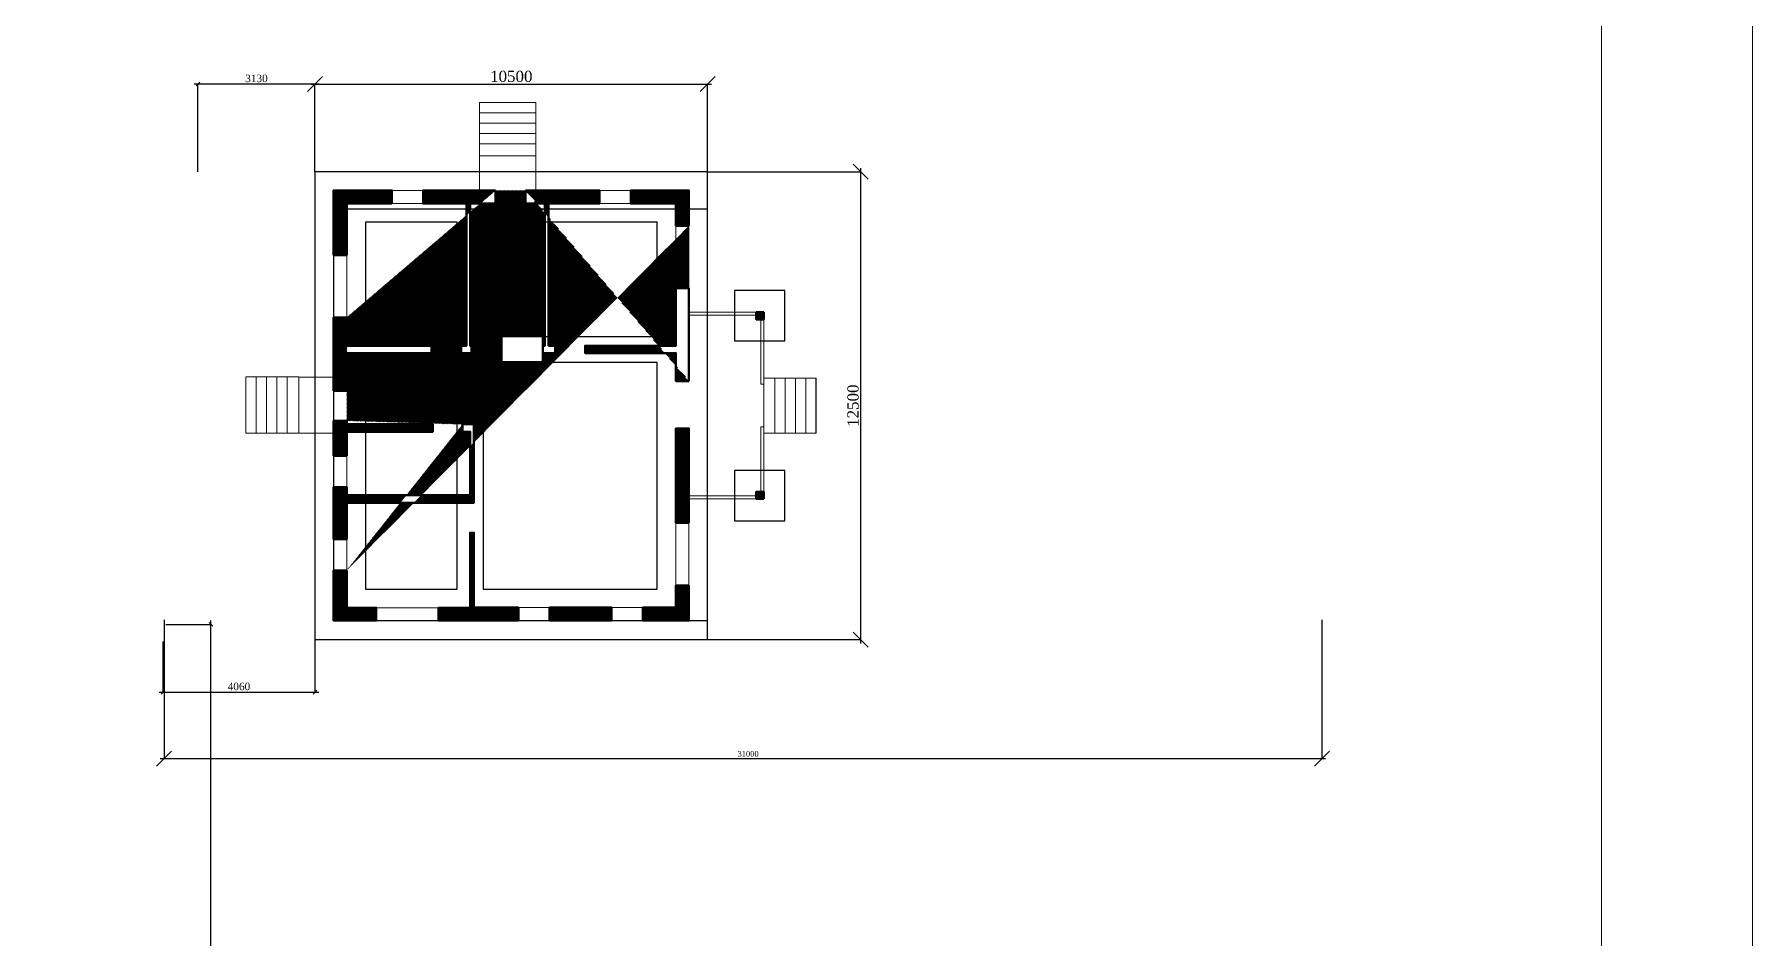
# Model space of a CAD drawing. Extents: x 1526320 to 3332998, y -546296 to 333165.
# Drawn here: x 1566981 to 1612923, y 272970 to 297115 of the extents above; entities that cross this region are included whole.
import ezdxf

# ---------------------------------------------------------------- set-up
doc = ezdxf.new("R2010")
doc.units = 0
doc.header["$LTSCALE"] = 500
doc.header["$MEASUREMENT"] = 0
doc.layers.get('0').update_dxf_attribs({"linetype": 'CONTINUOUS', "lineweight": 0})
for name, color, linetype, lineweight in [('АР. план', 250, 'CONTINUOUS', 0), ('АР. план контуры', 3, 'CONTINUOUS', 5), ('КР. Котлован', 34, 'CONTINUOUS', 18)]:
    doc.layers.add(name, color=color, linetype=linetype, lineweight=lineweight)
doc.styles.get("Standard").update_dxf_attribs({"font": 'TIMES.TTF', "height": 150})
doc.dimstyles.new('ISO-25', dxfattribs={"dimtxt": 300, "dimasz": 100, "dimexe": 0, "dimexo": 0, "dimgap": 50, "dimtad": 1, "dimdec": 0, "dimrnd": 10, "dimtxsty": 'Standard', "dimblk": 'OBLIQUE', "dimcen": 100, "dimdle": 100, "dimadec": 0, "dimazin": 0, "dimtfac": 1, "dimtdec": 0, "dimtmove": 0, "dimatfit": 3, "dimldrblk": 'OBLIQUE', "dimfxl": 0, "dimarcsym": 0})
doc.dimstyles.new('для геплана', dxfattribs={"dimtxt": 300, "dimasz": 400, "dimexe": 0, "dimexo": 0, "dimgap": 50, "dimtad": 1, "dimdec": 0, "dimrnd": 100, "dimtxsty": 'Standard', "dimblk": 'OBLIQUE', "dimcen": 400, "dimdle": 100, "dimadec": 0, "dimazin": 0, "dimtfac": 1, "dimtdec": 0, "dimtmove": 0, "dimatfit": 3, "dimldrblk": 'OBLIQUE', "dimfxl": 0, "dimarcsym": 0})
picture_1 = doc.add_image_def('image1.jpg', size_in_pixel=(384, 1120))
pattern_1 = [(315, (1751558.377, 2317696.324), (17.67766953, 17.67766953), [])]

# ---------------------------------------------------------------- blocks, each defined once
blk = doc.blocks.new('_Oblique')
at = {"color": 0, "linetype": 'ByBlock', "lineweight": -2}
blk.add_line((-0.5, -0.5), (0.5, 0.5), dxfattribs=at)
blk = doc.blocks.new('*D81')
at = {"layer": 'КР. Котлован', "color": 0, "linetype": 'Continuous', "lineweight": -2, "ltscale": 0.13}
for p, q in [((1570448, 281463), (1570448, 277756)), ((1601407, 281463), (1601407, 277756)), ((1570348, 277756), (1601507, 277756))]:
    blk.add_line(p, q, dxfattribs=at)
at = {"layer": 'КР. Котлован', "color": 0, "linetype": 'Continuous', "lineweight": -2, "ltscale": 0.13, "xscale": 400, "yscale": 400, "zscale": 400, "rotation": 180}
blk.add_blockref('_Oblique', (1570448, 277756), dxfattribs=at)
at = {"layer": 'КР. Котлован', "color": 0, "linetype": 'Continuous', "lineweight": -2, "ltscale": 0.13, "xscale": 400, "yscale": 400, "zscale": 400}
blk.add_blockref('_Oblique', (1601407, 277756), dxfattribs=at)
at = {"layer": 'КР. Котлован', "color": 0, "linetype": 'Continuous', "lineweight": 9, "ltscale": 0.13, "insert": (1586064, 277882), "char_height": 150, "attachment_point": 5}
blk.add_mtext('31000', dxfattribs=at)
blk = doc.blocks.new('*D86')
at = {"layer": 'КР. Котлован', "color": 0, "linetype": 'Continuous', "lineweight": -2, "ltscale": 0.13}
for p, q in [((1574384, 295788), (1585083, 295788)), ((1574484, 293442), (1574484, 295788)), ((1584983, 293442), (1584983, 295788))]:
    blk.add_line(p, q, dxfattribs=at)
at = {"layer": 'КР. Котлован', "color": 0, "linetype": 'Continuous', "lineweight": -2, "ltscale": 0.13, "xscale": 400, "yscale": 400, "zscale": 400, "rotation": 180}
blk.add_blockref('_Oblique', (1574484, 295788), dxfattribs=at)
at = {"layer": 'КР. Котлован', "color": 0, "linetype": 'Continuous', "lineweight": -2, "ltscale": 0.13, "xscale": 400, "yscale": 400, "zscale": 400}
blk.add_blockref('_Oblique', (1584983, 295788), dxfattribs=at)
at = {"layer": 'КР. Котлован', "color": 0, "linetype": 'Continuous', "lineweight": 9, "ltscale": 0.13, "insert": (1579733, 295990), "char_height": 300, "attachment_point": 5}
blk.add_mtext('10500', dxfattribs=at)
blk = doc.blocks.new('*D87')
at = {"layer": 'КР. Котлован', "color": 0, "linetype": 'Continuous', "lineweight": -2, "ltscale": 0.13}
for p, q in [((1584983, 293442), (1589074, 293442)), ((1589074, 293542), (1589074, 280836)), ((1584962, 280936), (1589074, 280936))]:
    blk.add_line(p, q, dxfattribs=at)
at = {"layer": 'КР. Котлован', "color": 0, "linetype": 'Continuous', "lineweight": -2, "ltscale": 0.13, "xscale": 400, "yscale": 400, "zscale": 400}
for p, rotation in [((1589074, 293442), 90), ((1589074, 280936), 270)]:
    blk.add_blockref('_Oblique', p, dxfattribs=dict(at, rotation=rotation))
at = {"layer": 'КР. Котлован', "color": 0, "linetype": 'Continuous', "lineweight": 9, "ltscale": 0.13, "insert": (1588872, 287189), "char_height": 300, "attachment_point": 5, "rotation": 90}
blk.add_mtext('12500', dxfattribs=at)
blk = doc.blocks.new('*D183')
at = {"layer": 'КР. Котлован', "color": 0, "linetype": 'Continuous', "lineweight": -2, "ltscale": 0.13}
for p, q in [((1570420, 280886), (1570420, 279532)), ((1574483, 280937), (1574483, 279532)), ((1570320, 279532), (1574583, 279532))]:
    blk.add_line(p, q, dxfattribs=at)
at = {"layer": 'КР. Котлован', "color": 0, "linetype": 'Continuous', "lineweight": -2, "ltscale": 0.13, "xscale": 100, "yscale": 100, "zscale": 100, "rotation": 180}
blk.add_blockref('_Oblique', (1570420, 279532), dxfattribs=at)
at = {"layer": 'КР. Котлован', "color": 0, "linetype": 'Continuous', "lineweight": -2, "ltscale": 0.13, "xscale": 100, "yscale": 100, "zscale": 100}
blk.add_blockref('_Oblique', (1574483, 279532), dxfattribs=at)
at = {"layer": 'КР. Котлован', "color": 0, "linetype": 'Continuous', "lineweight": 9, "ltscale": 0.13, "insert": (1572451, 279683), "char_height": 200, "attachment_point": 5}
blk.add_mtext('4060', dxfattribs=at)
blk = doc.blocks.new('*D384')
at = {"layer": 'АР. план', "color": 0, "linetype": 'Continuous', "lineweight": -2, "ltscale": 0.13}
for p, q in [((1570496, 281343), (1571701, 281343)), ((1571701, 259128), (1571701, 281443)), ((1572972, 259228), (1571701, 259228))]:
    blk.add_line(p, q, dxfattribs=at)
at = {"layer": 'АР. план', "color": 0, "linetype": 'Continuous', "lineweight": -2, "ltscale": 0.13, "xscale": 100, "yscale": 100, "zscale": 100}
for p, rotation in [((1571701, 281343), 90), ((1571701, 259228), 270)]:
    blk.add_blockref('_Oblique', p, dxfattribs=dict(at, rotation=rotation))
at = {"layer": 'АР. план', "color": 0, "linetype": 'Continuous', "lineweight": 0, "ltscale": 0.13, "insert": (1571549, 270285), "char_height": 200, "attachment_point": 5, "rotation": 90}
blk.add_mtext('22120', dxfattribs=at)
blk = doc.blocks.new('*D482')
at = {"layer": 'КР. Котлован', "color": 0, "linetype": 'Continuous', "lineweight": -2, "ltscale": 0.13}
for p, q in [((1574584, 295786), (1571253, 295786)), ((1571353, 293444), (1571353, 295786)), ((1574484, 293444), (1574484, 295786))]:
    blk.add_line(p, q, dxfattribs=at)
at = {"layer": 'КР. Котлован', "color": 0, "linetype": 'Continuous', "lineweight": -2, "ltscale": 0.13, "xscale": 100, "yscale": 100, "zscale": 100, "rotation": 180}
blk.add_blockref('_Oblique', (1571353, 295786), dxfattribs=at)
at = {"layer": 'КР. Котлован', "color": 0, "linetype": 'Continuous', "lineweight": -2, "ltscale": 0.13, "xscale": 100, "yscale": 100, "zscale": 100}
blk.add_blockref('_Oblique', (1574484, 295786), dxfattribs=at)
at = {"layer": 'КР. Котлован', "color": 0, "linetype": 'Continuous', "lineweight": 9, "ltscale": 0.13, "insert": (1572918, 295937), "char_height": 200, "attachment_point": 5}
blk.add_mtext('3130', dxfattribs=at)

msp = doc.modelspace()

# ---------------------------------------------------------------- hatches: boundary and pattern name
at = {"layer": 'АР. план контуры', "linetype": 'Continuous', "lineweight": 15, "ltscale": 0.13}
h = msp.add_hatch(dxfattribs=at)
h.set_pattern_fill('ANSI31', color=5, scale=2200, angle=315, style=0)
h.set_pattern_definition([(360, (3378019.98, -37734.93), (2e-13, 275), [])])
h.paths.add_polyline_path([(1578886.1, 295378.7), (1580393.2, 295378.7), (1580393.2, 293960), (1578886.1, 293960)])
at = {"layer": 'АР. план контуры', "linetype": 'Continuous', "lineweight": 0, "ltscale": 0.13}
h = msp.add_hatch(dxfattribs=at)
h.set_pattern_fill('ANSI31', color=5, scale=200, angle=-90, style=0)
h.set_pattern_definition(pattern_1)
h.paths.add_polyline_path([(1577789, 281443.4), (1577789, 281786.9), (1578633.3, 281786.9), (1578632.8, 283792.8), (1578732.8, 283792.8), (1578732.8, 281793.1), (1579923.2, 281792.9), (1579923.2, 281443.3)])
h.paths.add_polyline_path([(1582414.9, 281443.4), (1582414.9, 281792.9), (1580757.9, 281792.9), (1580757.9, 281443.4)], flags=17)
h.paths.add_polyline_path([(1579470.5, 288349.8), (1580579.7, 288349.8), (1580579.7, 289061.1), (1579470.5, 289061.1)], flags=17)
h.paths.add_polyline_path([(1584482.5, 284056.2), (1584482.5, 286579.8), (1584133, 286579.8), (1584133, 284056.2)], flags=17)
edge = h.paths.add_edge_path()
edge.add_line((1575332.2, 282786), (1574982.8, 282786))
edge.add_line((1574982.8, 282786), (1574982.8, 281443.4))
edge.add_line((1574982.8, 281443.4), (1576120.6, 281443.4))
edge.add_line((1576120.6, 281443.4), (1576120.6, 281787.2))
edge.add_line((1576120.6, 281787.2), (1575332.5, 281787.2))
edge.add_line((1575332.5, 281787.2), (1575332.5, 282788.1))
edge.add_line((1578431.6, 286692.3), (1578732.6, 286692.3))
edge.add_line((1578732.6, 286692.3), (1578732.6, 284593.2))
edge.add_line((1578732.6, 284593.2), (1575332.2, 284593.2))
edge.add_line((1575332.2, 284593.2), (1575332.2, 283620.5))
edge.add_line((1575332.2, 283620.5), (1574982.7, 283620.5))
edge.add_line((1574982.7, 283620.5), (1574982.7, 285014.6))
edge.add_line((1574982.7, 285014.6), (1575332.4, 285014.6))
edge.add_line((1575332.4, 285014.6), (1575332.4, 284793))
edge.add_line((1575332.4, 284793), (1578633.4, 284793))
edge.add_line((1578633.4, 284793), (1578633.4, 286493.1))
edge.add_line((1578633.4, 286493.1), (1578431.6, 286493.1))
edge.add_line((1578431.6, 286493.1), (1578431.6, 286692.2))
edge.add_line((1575332.3, 286786), (1575332.3, 286692.3))
edge.add_line((1575332.3, 286692.3), (1577631.2, 286692.3))
edge.add_line((1577631.2, 286692.3), (1577631.2, 286493.4))
edge.add_line((1577631.2, 286493.4), (1575332.3, 286493.4))
edge.add_line((1575332.3, 286493.4), (1575332.3, 285849.2))
edge.add_line((1575332.3, 285849.2), (1574982.7, 285849.2))
edge.add_line((1574982.7, 285849.2), (1574982.7, 286786.2))
edge.add_line((1574982.7, 286786.2), (1575332.4, 286786.2))
edge.add_line((1575332.3, 289548.7), (1574982.9, 289548.7))
edge.add_line((1574982.9, 289548.7), (1574982.9, 287586.5))
edge.add_line((1574982.9, 287586.5), (1575332.3, 287586.5))
edge.add_line((1575332.3, 287586.5), (1575332.3, 288593.8))
edge.add_line((1575332.3, 288593.8), (1577596.6, 288593.8))
edge.add_line((1577596.6, 288593.8), (1577596.6, 288793.1))
edge.add_line((1577596.6, 288793.1), (1575332.3, 288793.1))
edge.add_line((1575332.3, 288793.1), (1575332.3, 289548.7))
edge.add_line((1579314, 292942.8), (1579313.6, 292593.4))
edge.add_line((1579313.6, 292593.4), (1578632.6, 292593.1))
edge.add_line((1578632.6, 292593.1), (1578632.6, 288793.3))
edge.add_line((1578632.6, 288793.3), (1578670.3, 288793.3))
edge.add_line((1578670.3, 288793.3), (1578670.3, 288593.8))
edge.add_line((1578670.3, 288593.8), (1578396.6, 288593.8))
edge.add_line((1578396.6, 288593.8), (1578396.6, 288793.4))
edge.add_line((1578396.6, 288793.4), (1578533.1, 288793.4))
edge.add_line((1578533.1, 288793.4), (1578532.2, 292593.4))
edge.add_line((1578532.2, 292593.4), (1577373.7, 292593.4))
edge.add_line((1577373.7, 292593.4), (1577373.7, 292942.8))
edge.add_line((1577373.7, 292942.8), (1579314, 292942.8))
edge.add_line((1580114, 292942.8), (1580114, 292593.4))
edge.add_line((1580114, 292593.4), (1580632.8, 292593.4))
edge.add_line((1580632.8, 292593.4), (1580632.8, 288793.2))
edge.add_line((1580632.8, 288793.2), (1580579.7, 288793.2))
edge.add_line((1580579.7, 288793.2), (1580579.7, 288593.7))
edge.add_line((1580579.7, 288593.7), (1580907.5, 288593.7))
edge.add_line((1580907.5, 288593.7), (1580907.5, 288793.1))
edge.add_line((1580907.5, 288793.1), (1580731.2, 288793.1))
edge.add_line((1580731.2, 288793.1), (1580731.2, 292593.4))
edge.add_line((1580731.2, 292593.4), (1582091.7, 292593.4))
edge.add_line((1582091.7, 292593.4), (1582091.7, 292942.8))
edge.add_line((1582091.7, 292942.8), (1580114, 292942.8))
edge.add_line((1584482.5, 287846.3), (1584482.5, 290330.4))
edge.add_line((1584482.5, 290330.4), (1584133.2, 290330.4))
edge.add_line((1584133.2, 290330.4), (1584133.2, 288792.8))
edge.add_line((1584133.2, 288792.8), (1581707.9, 288792.8))
edge.add_line((1581707.9, 288792.8), (1581707.9, 288593.8))
edge.add_line((1581707.9, 288593.8), (1584132.9, 288593.8))
edge.add_line((1584132.9, 288593.8), (1584132.9, 287846.2))
edge.add_line((1584132.9, 287846.2), (1584482.5, 287846.3))
edge.add_line((1584482.5, 282386.1), (1584482.5, 281443.4))
edge.add_line((1584482.5, 281443.4), (1583248.9, 281443.4))
edge.add_line((1583248.9, 281443.4), (1583248.9, 281792.9))
edge.add_line((1583248.9, 281792.9), (1584132.9, 281792.9))
edge.add_line((1584132.9, 281792.9), (1584132.9, 282386))
edge.add_line((1584132.9, 282386), (1584482.5, 282386))
edge.add_line((1584482.5, 291998.9), (1584482.5, 292942.8))
edge.add_line((1584482.5, 292942.8), (1582926.3, 292942.8))
edge.add_line((1582926.3, 292942.8), (1582926.3, 292593.4))
edge.add_line((1582926.3, 292593.4), (1584133.2, 292593.4))
edge.add_line((1584133.2, 292593.4), (1584133.2, 291998.9))
edge.add_line((1584133.2, 291998.9), (1584482.5, 291998.9))
h = msp.add_hatch(dxfattribs=at)
h.set_pattern_fill('ANSI31', color=5, scale=200, angle=-90, style=0)
h.set_pattern_definition(pattern_1)
h.paths.add_polyline_path([(1586482.2, 289494.9), (1586482.2, 289685.6), (1586282.7, 289685.6), (1586282.7, 289494.9)])
h.paths.add_polyline_path([(1586481.3, 284698.1), (1586481.3, 284888.8), (1586281.7, 284888.8), (1586281.7, 284698.1)])
edge = h.paths.add_edge_path()
edge.add_line((1576539.2, 292593.4), (1576539.2, 292942.8))
edge.add_line((1576539.2, 292942.8), (1574982.9, 292942.8))
edge.add_line((1574982.9, 292942.8), (1574982.9, 291217.4))
edge.add_line((1574982.9, 291217.4), (1575332.3, 291217.4))
edge.add_line((1575332.3, 291217.4), (1575332.3, 292593.4))
edge.add_line((1575332.3, 292593.4), (1576539.2, 292593.4))
at = {"layer": 'АР. план контуры', "linetype": 'Continuous', "lineweight": 15, "ltscale": 0.13}
h = msp.add_hatch(dxfattribs=at)
h.set_pattern_fill('ANSI31', color=5, scale=2200, angle=405, style=0)
h.set_pattern_definition([(90, (1905662.05, 2085585.44), (-275, 2e-13), [])])
h.paths.add_polyline_path([(1572548.4, 286451.6), (1572548.4, 287958.6), (1573967.1, 287958.6), (1573967.1, 286451.6)])
h = msp.add_hatch(dxfattribs=at)
h.set_pattern_fill('ANSI31', color=5, scale=2200, angle=45, style=0)
h.set_pattern_definition([(90, (1752054.85, 2317704.4), (-275, 1e-13), [])])
h.paths.add_polyline_path([(1588079.8, 287936.4), (1588079.8, 286463.8), (1586661.1, 286461.6), (1586661, 287936.4)])

# ---------------------------------------------------------------- linework, layer by layer
at = {"color": 6, "linetype": 'Continuous', "lineweight": 15, "ltscale": 0.13}
msp.add_lwpolyline([(1555866.8, 321444.2), (1555866.8, 241949), (1612923.4, 241949), (1612923.4, 321444.2)], close=True, dxfattribs=at)
at = {"layer": 'АР. план', "color": 1, "linetype": 'Continuous', "lineweight": 30, "ltscale": 0.13}
for points in [[(1584982.9, 280936.5), (1584982.9, 293442.1), (1574483.2, 293442.1), (1574483.2, 280936.5)], [(1578285.5, 289042.4), (1578285.5, 292092.6), (1575832.7, 292092.6), (1575832.7, 289042.4)], [(1583633.4, 289042.4), (1583633.4, 292092.6), (1578984.1, 292092.6), (1578984.1, 289042.4)], [(1587049.2, 288918.6), (1587049.2, 290268.1), (1585699.7, 290268.1), (1585699.7, 288918.6)], [(1578285.5, 282286.1), (1578285.5, 288343.9), (1575832.7, 288343.9), (1575832.7, 282286.1)], [(1583633.4, 282286.1), (1583633.4, 288343.9), (1578984.1, 288343.9), (1578984.1, 282286.1)], [(1587051, 284107.5), (1587051, 285457.1), (1585701.5, 285457.1), (1585701.5, 284107.5)]]:
    msp.add_lwpolyline(points, close=True, dxfattribs=at)
at = {"layer": 'АР. план контуры', "color": 5, "linetype": 'Continuous', "lineweight": 15, "ltscale": 0.13}
for points in [[(1578886.1, 295290.2), (1580393.2, 295290.2), (1580393.2, 293871.5), (1578886.1, 293871.5)], [(1576539.2, 292593.4), (1577373.7, 292593.4), (1577373.7, 292942.8), (1576539.2, 292942.8)], [(1582091.7, 292593.4), (1582926.3, 292593.4), (1582926.3, 292942.8), (1582091.7, 292942.8)], [(1584133.2, 291998.9), (1584133.2, 290330.4), (1584482.5, 290330.4), (1584482.5, 291998.9)], [(1575332.3, 289548.7), (1575332.3, 291217.4), (1574982.9, 291217.4), (1574982.9, 289548.7)], [(1586281.7, 289687.8), (1586281.7, 289607.6), (1584483.8, 289607.6), (1584482.9, 289687.8)], [(1586482.9, 287764.9), (1586482.9, 289497.2), (1586402.7, 289497.2), (1586402.7, 287764.9)], [(1572636.9, 286451.6), (1572636.9, 287958.6), (1574055.6, 287958.6), (1574055.7, 286451.6)], [(1587880.9, 287928.3), (1587880.9, 286455.7), (1586482.6, 286453.6), (1586482.3, 287928.3)], [(1586482.9, 286621), (1586482.9, 284888.8), (1586402.7, 284888.8), (1586402.7, 286621.1)], [(1575332.3, 285014.6), (1575332.3, 285849.2), (1574982.7, 285849.2), (1574982.7, 285014.6)], [(1586281.7, 284698.1), (1586281.7, 284778.3), (1584483.8, 284778.3), (1584482.9, 284698.1)], [(1584132.9, 284056.2), (1584132.9, 282386), (1584482.4, 282386), (1584482.4, 284056.2)], [(1575332.2, 282786), (1575332.2, 283620.5), (1574982.7, 283620.5), (1574982.7, 282786)], [(1577789, 281786.9), (1576120.7, 281786.9), (1576120.7, 281443.3), (1577789, 281443.3)], [(1580757.9, 281792.9), (1579923.2, 281792.9), (1579923.2, 281443.4), (1580757.9, 281443.4)], [(1583248.9, 281792.9), (1582414.9, 281792.9), (1582414.9, 281443.4), (1583248.9, 281443.4)]]:
    msp.add_lwpolyline(points, close=True, dxfattribs=at)
for points in [[(1580389.9, 292942.8), (1580389.9, 293871.3), (1578886.2, 293871.3), (1578886.2, 292942.4)], [(1575331.7, 287586.5), (1575332.3, 287586.5), (1575332.3, 288593.8), (1577596.5, 288593.8), (1577596.5, 288793.1), (1575332.3, 288793.2), (1575332.3, 292593.4), (1578532.2, 292593.4), (1578533.1, 288793.4), (1578396.6, 288793.4), (1578396.6, 288593.8), (1578670.3, 288593.8), (1578670.3, 288793.3), (1578632.6, 288793.3), (1578632.6, 292593.1), (1579313.6, 292593.5), (1579314, 292942.8), (1574982.9, 292942.8), (1574982.9, 287586.5), (1575332.3, 287586.5)], [(1574982.9, 292942.7), (1574982.9, 292942.8), (1574983, 292942.8)], [(1580114, 292593.5), (1580114, 292942.8), (1584482.5, 292942.8), (1584482.5, 287846.3), (1584132.9, 287846.2), (1584132.9, 288593.7), (1581707.9, 288593.7), (1581707.9, 288792.8), (1584133.2, 288792.8), (1584133.2, 292593.4), (1580731.2, 292593.4), (1580731.2, 288793.1), (1580907.5, 288793.1), (1580907.5, 288593.7), (1580579.8, 288593.7), (1580579.8, 288793.2), (1580632.8, 288793.2), (1580632.8, 292593.4), (1580114, 292593.4)], [(1574982.9, 287955.4), (1574055.7, 287955.4), (1574055.7, 286451.5), (1574982.7, 286451.5)], [(1584482.5, 286579.8), (1584132.9, 286579.8), (1584132.9, 281792.9), (1578732.8, 281792.9), (1578732.8, 283792.7), (1578632.8, 283792.7), (1578633.3, 281786.9), (1575332.2, 281786.9), (1575332.2, 284593.1), (1578732.5, 284593.1), (1578732.5, 286692.3), (1578431.6, 286692.3), (1578431.6, 286493.1), (1578633.4, 286493.1), (1578633.4, 284792.8), (1575332.3, 284792.8), (1575332.3, 286493.2), (1577631.2, 286493.4), (1577631.2, 286692.3), (1575332.3, 286692.3), (1575332.3, 286786), (1574982.7, 286786), (1574982.7, 281443.4), (1584482.5, 281443.4), (1584482.5, 286579.8)]]:
    msp.add_lwpolyline(points, dxfattribs=at)
at = {"layer": 'АР. план контуры', "color": 5, "linetype": 'Continuous', "lineweight": 50, "ltscale": 0.13}
for points in [[(1576539.2, 292593.4), (1576539.2, 292942.8), (1574982.9, 292942.8), (1574982.9, 291217.4), (1575332.3, 291217.4), (1575332.3, 292593.4), (1576539.2, 292593.4)], [(1579314, 292942.8), (1579313.6, 292593.4), (1578632.6, 292593.1), (1578632.6, 288793.3), (1578670.3, 288793.3), (1578670.3, 288593.8), (1578396.6, 288593.8), (1578396.6, 288793.4), (1578533.1, 288793.4), (1578532.2, 292593.4), (1577373.7, 292593.4), (1577373.7, 292942.8), (1579314, 292942.8)], [(1580114, 292942.8), (1580114, 292593.4), (1580632.8, 292593.4), (1580632.8, 288793.2), (1580579.7, 288793.2), (1580579.7, 288593.7), (1580907.5, 288593.7), (1580907.5, 288793.1), (1580731.2, 288793.1), (1580731.2, 292593.4), (1582091.7, 292593.4), (1582091.7, 292942.8), (1580114, 292942.8)], [(1584482.5, 291998.9), (1584482.5, 292942.8), (1582926.3, 292942.8), (1582926.3, 292593.4), (1584133.2, 292593.4), (1584133.2, 291998.9), (1584482.5, 291998.9)], [(1584482.5, 287846.3), (1584482.5, 290330.4), (1584133.2, 290330.4), (1584133.2, 288792.8), (1581707.9, 288792.8), (1581707.9, 288593.8), (1584132.9, 288593.8), (1584132.9, 287846.2), (1584482.5, 287846.3)], [(1575332.3, 289548.7), (1574982.9, 289548.7), (1574982.9, 287586.5), (1575332.3, 287586.5), (1575332.3, 288593.8), (1577596.6, 288593.8), (1577596.6, 288793.1), (1575332.3, 288793.1), (1575332.3, 289548.7)], [(1575332.3, 286786), (1575332.3, 286692.3), (1577631.2, 286692.3), (1577631.2, 286493.4), (1575332.3, 286493.4), (1575332.3, 285849.2), (1574982.7, 285849.2), (1574982.7, 286786.2), (1575332.4, 286786.2)], [(1578431.6, 286692.3), (1578732.6, 286692.3), (1578732.6, 284593.2), (1575332.2, 284593.2), (1575332.2, 283620.5), (1574982.7, 283620.5), (1574982.7, 285014.6), (1575332.4, 285014.6), (1575332.4, 284793), (1578633.4, 284793), (1578633.4, 286493.1), (1578431.6, 286493.1), (1578431.6, 286692.2)], [(1577789, 281443.4), (1577789, 281786.9), (1578633.3, 281786.9), (1578632.8, 283792.8), (1578732.8, 283792.8), (1578732.8, 281793.1), (1579923.2, 281792.9), (1579923.2, 281443.3), (1577789, 281443.4)], [(1575332.2, 282786), (1574982.8, 282786), (1574982.8, 281443.4), (1576120.6, 281443.4), (1576120.6, 281787.2), (1575332.5, 281787.2), (1575332.5, 282788.1)], [(1584482.5, 282386.1), (1584482.5, 281443.4), (1583248.9, 281443.4), (1583248.9, 281792.9), (1584132.9, 281792.9), (1584132.9, 282386), (1584482.5, 282386)]]:
    msp.add_lwpolyline(points, dxfattribs=at)
at = {"layer": 'АР. план контуры', "color": 5, "linetype": 'Continuous', "lineweight": 30, "ltscale": 0.13}
msp.add_lwpolyline([(1584979.9, 292444), (1574981, 292444), (1574981, 281443.1), (1584979.9, 281443.1)], close=True, dxfattribs=at)
at = {"layer": 'АР. план контуры', "color": 5, "linetype": 'Continuous', "lineweight": 50, "ltscale": 0.13}
for points in [[(1586482.2, 289494.9), (1586482.2, 289685.6), (1586282.7, 289685.6), (1586282.7, 289494.9)], [(1579470.5, 288349.8), (1580579.7, 288349.8), (1580579.7, 289061.1), (1579470.5, 289061.1)], [(1584482.5, 284056.2), (1584482.5, 286579.8), (1584133, 286579.8), (1584133, 284056.2)], [(1586481.3, 284698.1), (1586481.3, 284888.8), (1586281.7, 284888.8), (1586281.7, 284698.1)], [(1582414.9, 281443.4), (1582414.9, 281792.9), (1580757.9, 281792.9), (1580757.9, 281443.4)]]:
    msp.add_lwpolyline(points, close=True, dxfattribs=at)

# ---------------------------------------------------------------- dimensions: what is measured, and where the dimension line sits
at = {"layer": 'АР. план', "color": 5, "linetype": 'Continuous', "lineweight": 0, "ltscale": 0.13}
dim = msp.add_linear_dim(base=(1571700.8, 281342.9), p1=(1572972, 259227.6), p2=(1570495.9, 281342.9), angle=270, dimstyle='ISO-25', dxfattribs=at)
dim.commit()
dim.dimension.update_dxf_attribs({"geometry": '*D384', "text_midpoint": (1571700.8, 270285.2), "dimtype": 160})
at = {"layer": 'КР. Котлован', "color": 1, "linetype": 'Continuous', "lineweight": 9, "ltscale": 0.13}
for base, p1, p2, dimstyle, picture, middle in [((1571353, 295785.7), (1574483.9, 293443.6), (1571353, 293443.6), 'ISO-25', '*D482', (1572918.4, 295937.5)), ((1584983, 295787.6), (1574483.9, 293442), (1584983, 293441.8), 'для геплана', '*D86', (1579733.4, 295990.2)), ((1574483.3, 279531.6), (1570419.6, 280885.7), (1574483.3, 280936.7), 'ISO-25', '*D183', (1572451.5, 279683.3))]:
    dim = msp.add_linear_dim(base=base, p1=p1, p2=p2, dimstyle=dimstyle, dxfattribs=at)
    dim.commit()
    dim.dimension.update_dxf_attribs({"geometry": picture, "text_midpoint": middle})
dim = msp.add_linear_dim(base=(1589074.5, 280936.4), p1=(1584983, 293441.8), p2=(1584962.4, 280936.4), angle=90, dimstyle='для геплана', dxfattribs=at)
dim.commit()
dim.dimension.update_dxf_attribs({"geometry": '*D87', "text_midpoint": (1588871.9, 287189.1)})
at = {"layer": 'КР. Котлован', "color": 5, "linetype": 'Continuous', "lineweight": 9, "ltscale": 0.13}
dim = msp.add_linear_dim(base=(1601407.4, 277755.8), p1=(1570448.1, 281463.2), p2=(1601407.4, 281463.2), dimstyle='для геплана', dxfattribs=at)
dim.commit()
dim.dimension.update_dxf_attribs({"geometry": '*D81', "text_midpoint": (1586064.3, 277755.8), "dimtype": 160})

# ---------------------------------------------------------------- pictures from other files: only their frames are drawn
at = {"layer": 'АР. план', "color": 250, "linetype": 'Continuous', "lineweight": 0, "ltscale": 0.13}
image = msp.add_image(picture_1, insert=(1560470, 179012.8), size_in_units=(48413.9, 141207.3), dxfattribs=at)
image.dxf.flags = 7

doc.saveas('drawing.dxf')
